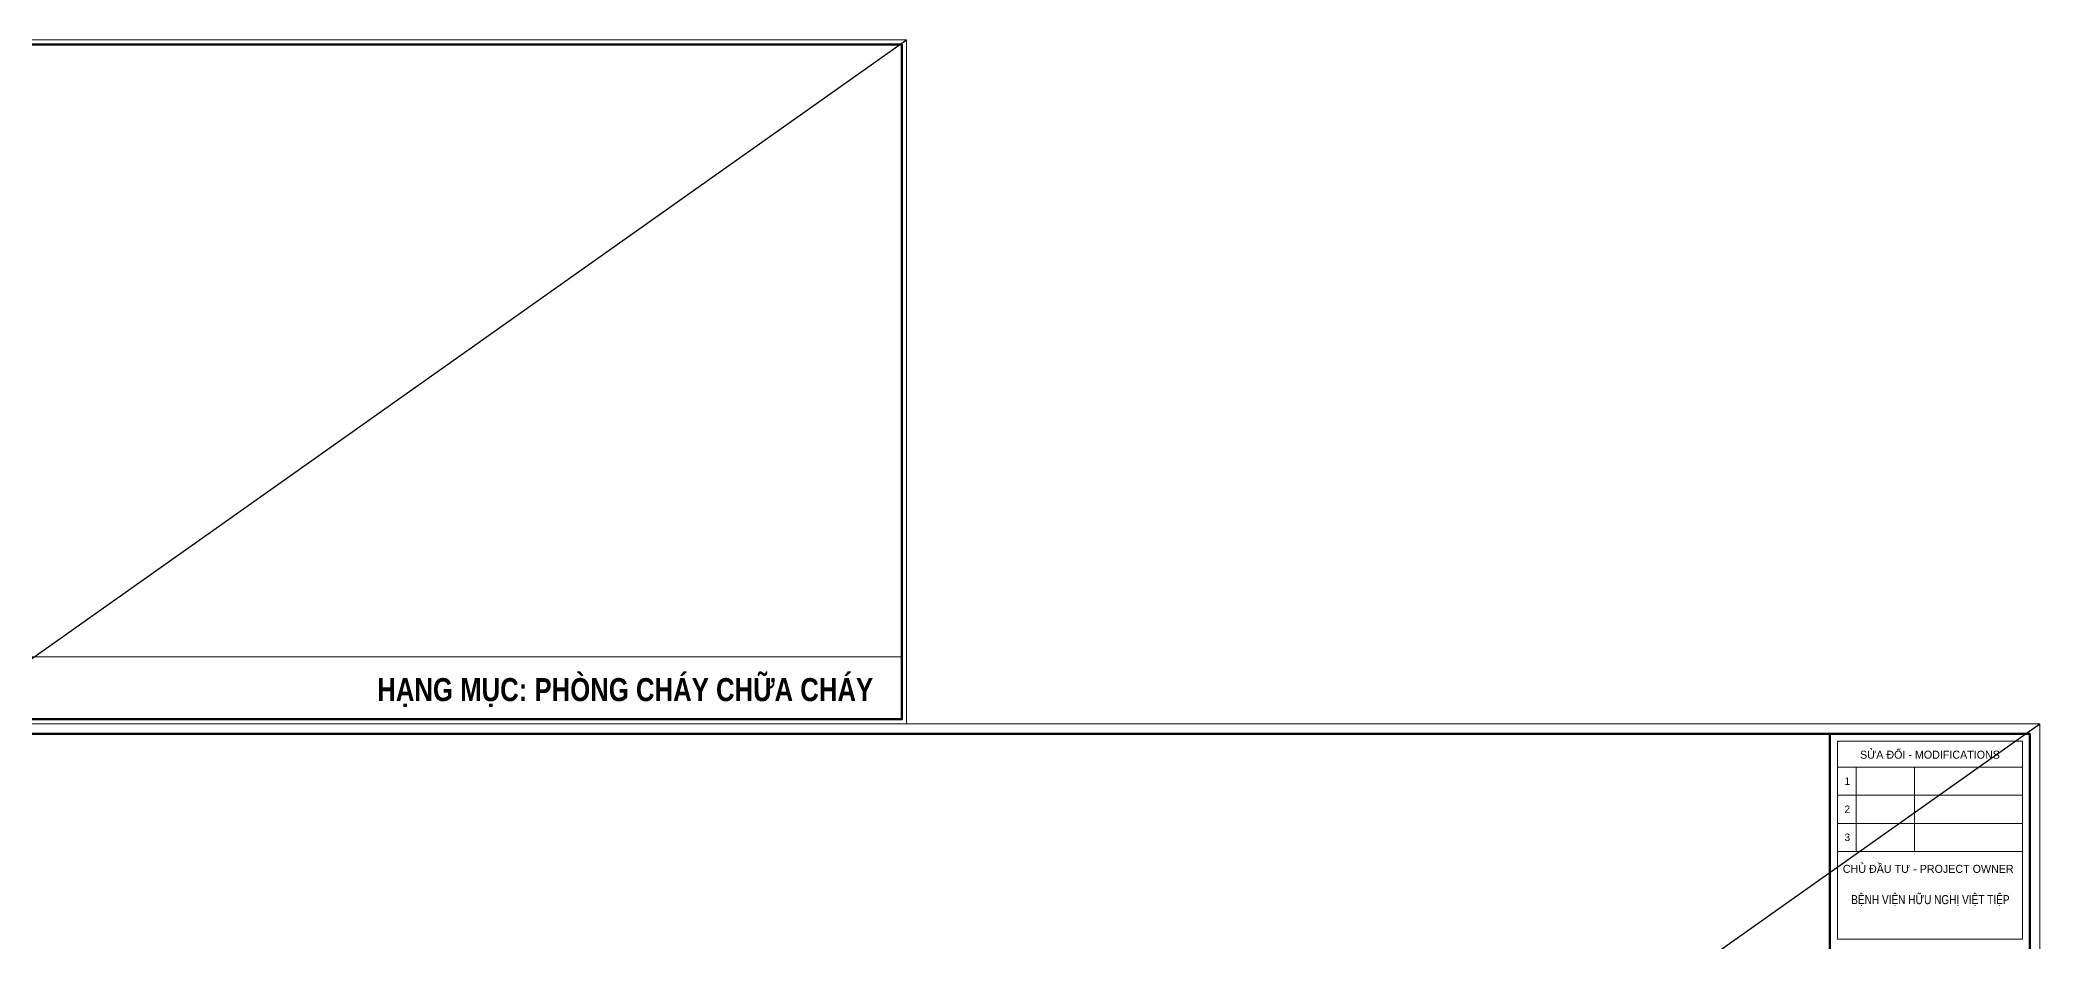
# Model space of a CAD drawing. Header units: millimetres. Extents: x 1109421 to 1726579, y -247837 to 144927.
# Drawn here: x 1458229 to 1515555, y -112170 to -86343 of the extents above; entities that cross this region are included whole.
import ezdxf
from ezdxf.enums import TextEntityAlignment as Align

# ---------------------------------------------------------------- set-up
doc = ezdxf.new("R2010")
doc.units = ezdxf.units.MM
doc.header["$LTSCALE"] = 600
doc.header["$MEASUREMENT"] = 0
doc.linetypes.add('HIDDEN', pattern=[0.375, 0.25, -0.125])
doc.layers.get('0').update_dxf_attribs({"lineweight": 0})
doc.layers.get('Defpoints').update_dxf_attribs({"lineweight": 0})
doc.layers.add('0-Text', color=31, linetype='Continuous')
for name, color, linetype, lineweight in [('08. Net Text', 3, 'Continuous', 13), ('Khungten_LCDI', 7, 'Continuous', 25), ('LC MANH DUT', 35, 'HIDDEN', 5), ('LC Text1', 3, 'Continuous', 20)]:
    doc.layers.add(name, color=color, linetype=linetype, lineweight=lineweight)
doc.layers.add('KCS_Plotter', color=11, linetype='Continuous', plot=False)
doc.styles.add('Khungten', font='VHAVAN.TTF', dxfattribs={"width": 0.9, "height": 5000})
doc.styles.add('LC3', font='VHARIALB.TTF', dxfattribs={"width": 0.8})
doc.styles.add('Text Khung Ten', font='VHAVAN.TTF')
doc.styles.add('Title', font='VHBLACK.TTF')

# ---------------------------------------------------------------- blocks, each defined once
blk = doc.blocks.new('A$Cb3b0a436')
at = {"layer": 'Defpoints', "color": 0, "lineweight": 0}
blk.add_lwpolyline([(6.98, 0), (6.98, 297), (426.98, 297), (426.98, 0)], close=True, dxfattribs=at)
at = {"layer": 'Khungten_LCDI', "color": 5, "lineweight": 60}
blk.add_line((384.98, 295), (384.98, 2), dxfattribs=at)
at = {"layer": 'Khungten_LCDI', "color": 5, "lineweight": 25}
blk.add_line((424.98, 2), (424.98, 295), dxfattribs=at)
at = {"layer": 'Khungten_LCDI', "color": 9, "lineweight": 15}
for p, q in [((386.48, 288.33), (423.48, 288.33)), ((390.21, 288.33), (390.21, 271.49)), ((401.91, 288.33), (401.91, 271.49)), ((386.48, 282.72), (423.48, 282.72)), ((386.48, 277.1), (423.48, 277.1)), ((386.48, 271.49), (423.48, 271.49))]:
    blk.add_line(p, q, dxfattribs=at)
at = {"layer": 'Khungten_LCDI', "color": 5, "lineweight": 60}
blk.add_lwpolyline([(18.98, 2), (18.98, 295), (424.98, 295), (424.98, 2)], close=True, dxfattribs=at)
at = {"layer": 'Khungten_LCDI', "color": 9, "lineweight": 15}
blk.add_lwpolyline([(386.48, 253.96), (423.48, 253.96), (423.48, 293.52), (386.48, 293.52)], close=True, dxfattribs=at)
at = {"color": 7, "style": 'Khungten'}
for s, p in [('söa ®æi - modifications', (404.98, 290.03)), ('chñ ®Çu t\xad - project owner', (404.64, 267.2))]:
    blk.add_text(s, height=1.6, dxfattribs=at).set_placement(p, align=Align.CENTER)
at = {"color": 4, "insert": (405.07, 261.65), "char_height": 1.8, "width": 32.9179, "attachment_point": 5, "style": 'Khungten'}
blk.add_mtext('{\\f.VnArialH|b0|i0|c0|p34;\\W0.8;bÖnh viÖn h÷u nghÞ viÖt tiÖp}', dxfattribs=at)
at = {"color": 7, "style": 'Khungten', "width": 0.8}
for tag, p in [('REVISION', (413.97, 41.04)), ('NGAYHT', (414.44, 32.41))]:
    blk.add_attdef(tag, text='', height=2, dxfattribs=at).set_placement(p, align=Align.CENTER)
at = {"layer": '08. Net Text', "color": 7, "style": 'Text Khung Ten'}
blk.add_text('1', height=1.5, dxfattribs=at).set_placement((387.9, 284.79))
at = {"layer": '08. Net Text', "color": 7, "ltscale": 2, "style": 'Text Khung Ten'}
for s, p in [('2', (387.9, 279.17)), ('3', (387.9, 273.56))]:
    blk.add_text(s, height=1.5, dxfattribs=at).set_placement(p)
at = {"layer": 'LC Text1', "style": 'Title', "width": 1.485915}
for tag, p, p2 in [('TENBANVE1', (388.11, 59.64), (422.38, 59.64)), ('TENBANVE2', (388.11, 52.88), (422.38, 52.88))]:
    blk.add_attdef(tag, text='', height=2.5, dxfattribs=at).set_placement(p, p2, align=Align.FIT)
at = {"layer": 'LC Text1', "style": 'Title', "width": 0.7}
blk.add_attdef('SOBANVE', text='', height=2.5, dxfattribs=at).set_placement((414.6, 9.54), align=Align.CENTER)

msp = doc.modelspace()

# ---------------------------------------------------------------- linework, layer by layer
at = {"layer": 'Defpoints', "lineweight": 0, "elevation": 5.9}
msp.add_lwpolyline([(1455348.3, -105945.3), (1455348.3, -86343.3), (1483068.3, -86343.3), (1483068.3, -105945.3)], close=True, dxfattribs=at)
at = {"layer": 'KCS_Plotter'}
for p, q in [((1455348.3, -105945.3), (1483068.3, -86343.3)), ((1455348.3, -148520.3), (1515555.4, -105945.3))]:
    msp.add_line(p, q, dxfattribs=at)
at = {"layer": 'Khungten_LCDI', "color": 5, "lineweight": 60, "elevation": 5.9}
msp.add_lwpolyline([(1456140.3, -105813.3), (1456140.3, -86475.3), (1482936.3, -86475.3), (1482936.3, -105813.3)], close=True, dxfattribs=at)
at = {"layer": 'LC MANH DUT', "ltscale": 200}
msp.add_line((1482936.3, -104021.4, 5.9), (1456140.3, -104021.4, 5.9), dxfattribs=at)

# ---------------------------------------------------------------- block references
at = {"xscale": 143.35021493995, "yscale": 143.35021493995, "zscale": 143.35021493995}
msp.add_blockref('A$Cb3b0a436', (1454347.2, -148520.3), dxfattribs=at)

# ---------------------------------------------------------------- texts
at = {"layer": '0-Text', "style": 'LC3', "width": 0.8}
msp.add_text('h¹ng môc: phßng ch¸y ch÷a ch¸y', height=660, dxfattribs=at).set_placement((1482109.8, -105294.2, 5.9), align=Align.RIGHT)

doc.saveas('drawing.dxf')
